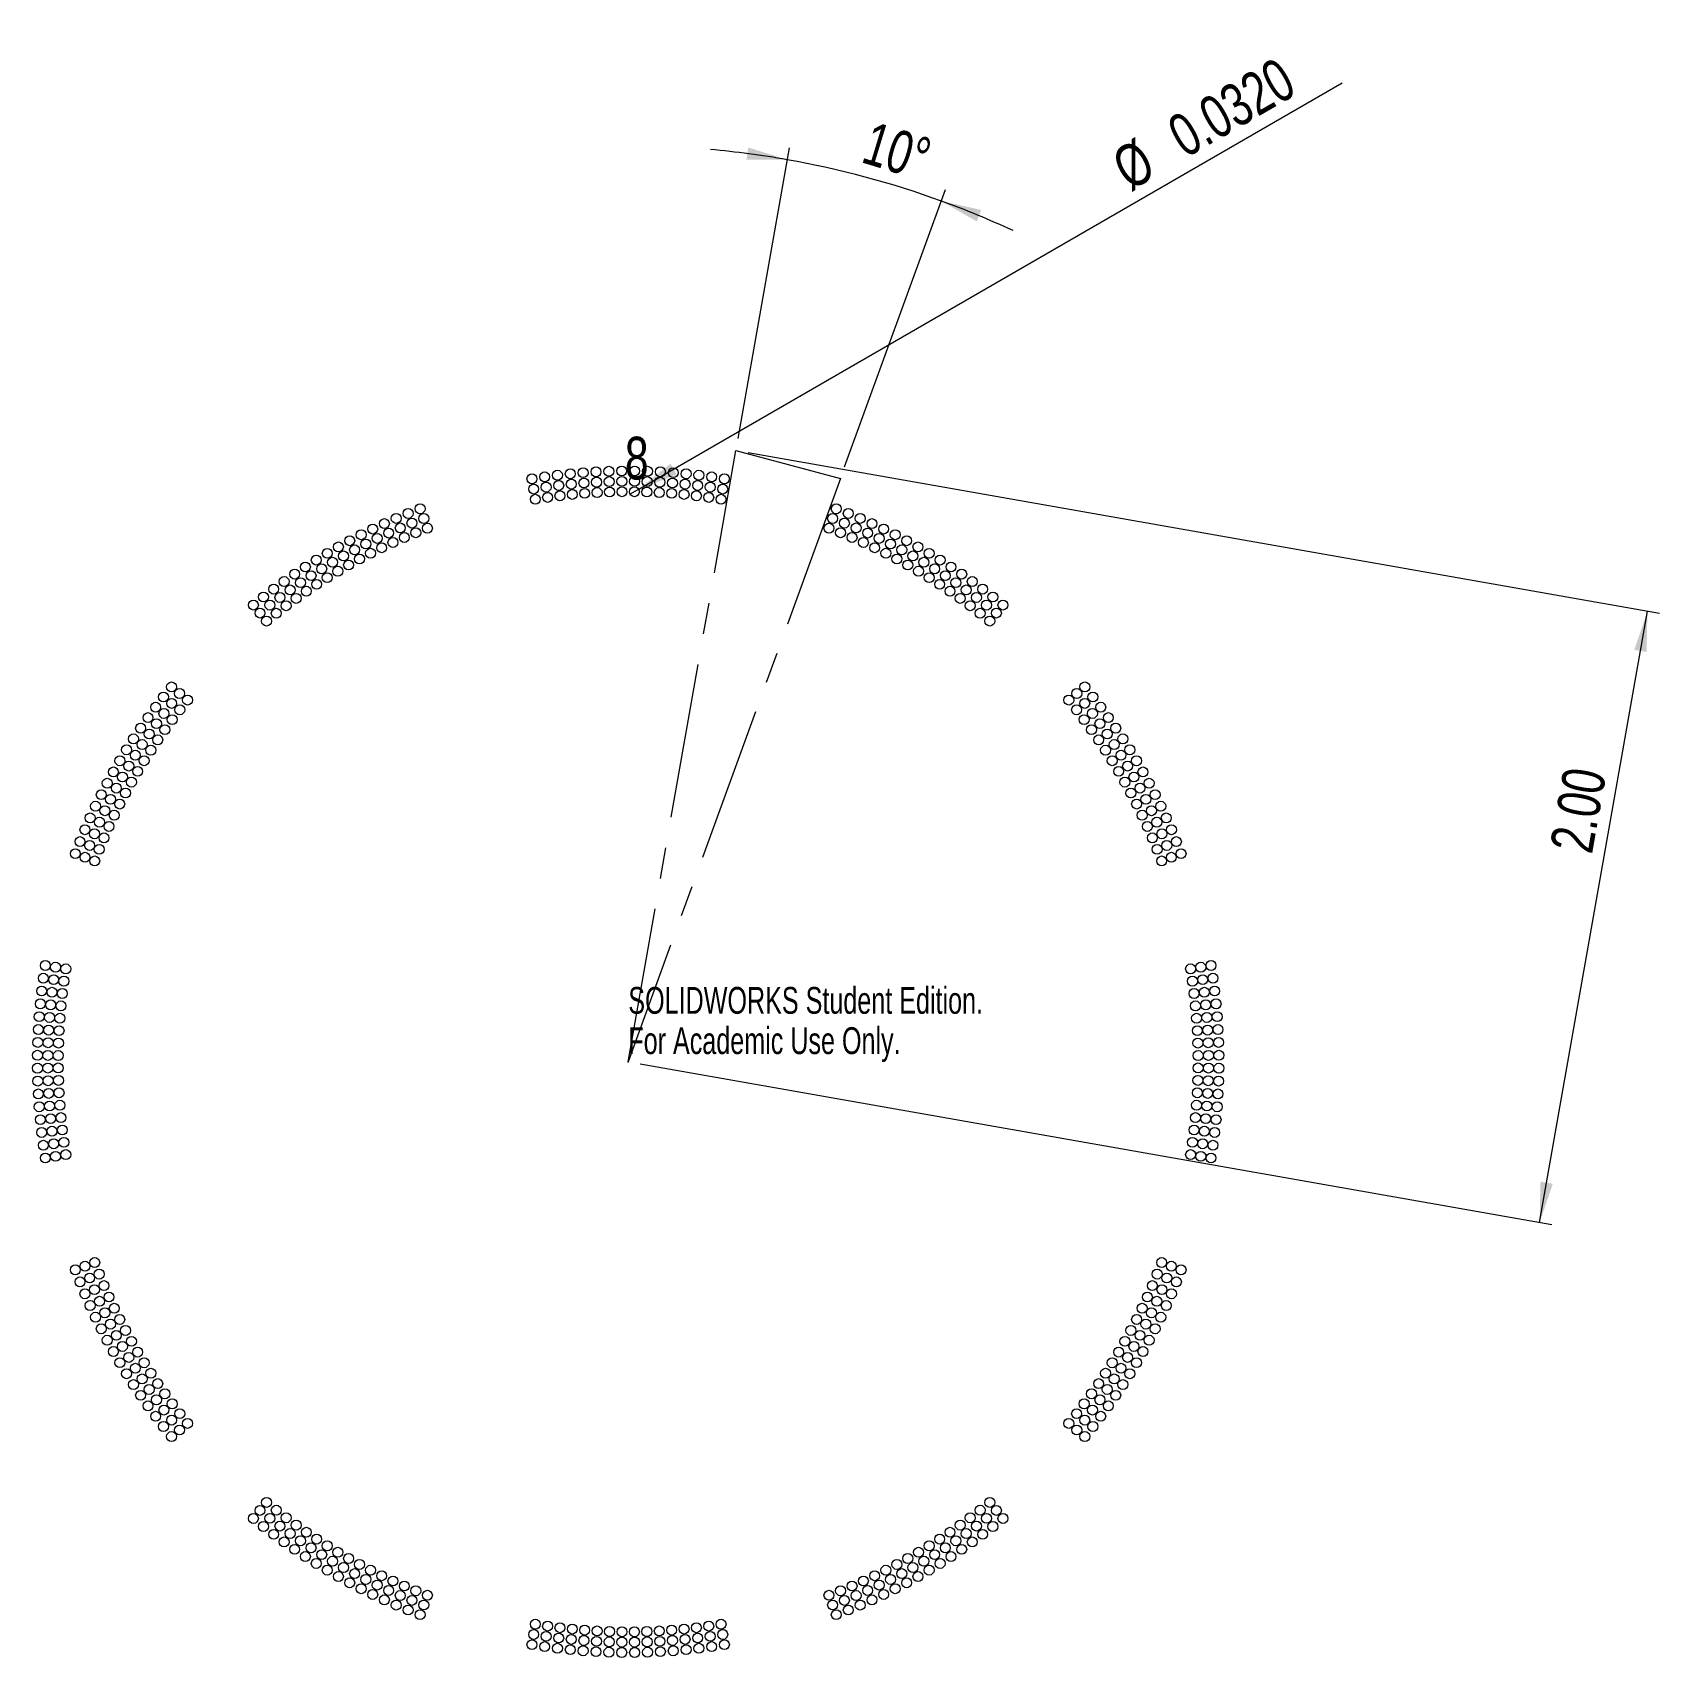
# Model space of a CAD drawing. Header units: inches. Extents: x -1.92 to 3.32, y -1.92 to 3.32.
import ezdxf

# ---------------------------------------------------------------- set-up
doc = ezdxf.new("R2010")
doc.units = ezdxf.units.IN
doc.header["$MEASUREMENT"] = 0
doc.header["$PDSIZE"] = -1
doc.linetypes.add('CENTERX2', pattern=[0.8, 0.5, -0.1, 0.1, -0.1])
doc.styles.add('SLDTEXTSTYLE0', font='TXT', dxfattribs={"width": 0.75})
doc.styles.add('SLDTEXTSTYLE1', font='TXT', dxfattribs={"width": 0.7})
doc.dimstyles.new('SLDDIMSTYLE0', dxfattribs={"dimtxt": 0.137795, "dimasz": 0.13, "dimexe": 0, "dimexo": 0.0625, "dimgap": 0.034449, "dimtad": 1, "dimdec": 4, "dimrnd": 1e-09, "dimzin": 0, "dimdsep": 46, "dimtxsty": 'SLDTEXTSTYLE0', "dimblk1": 'NONE', "dimsah": 1, "dimcen": 0, "dimadec": 0, "dimazin": 0, "dimtfac": 1, "dimtmove": 0, "dimatfit": 3, "dimldrblk": 'NONE', "dimfxl": 0, "dimfrac": 2, "dimtolj": 1, "dimtzin": 12, "dimarcsym": 0})
doc.dimstyles.new('SLDDIMSTYLE1', dxfattribs={"dimtxt": 0.137795, "dimasz": 0.13, "dimexe": 0, "dimexo": 0.0625, "dimgap": 0.034449, "dimtad": 1, "dimdec": 4, "dimzin": 12, "dimdsep": 46, "dimtxsty": 'SLDTEXTSTYLE0', "dimsah": 1, "dimcen": 0.09, "dimazin": 3, "dimtfac": 1, "dimtofl": 0, "dimtmove": 0, "dimatfit": 3, "dimfxl": 0, "dimfrac": 2, "dimtolj": 1, "dimtzin": 12, "dimarcsym": 0})
doc.dimstyles.new('SLDDIMSTYLE2', dxfattribs={"dimtxt": 0.137795, "dimasz": 0.13, "dimexe": 0, "dimexo": 0.0625, "dimgap": 0.034449, "dimtad": 1, "dimrnd": 1e-09, "dimzin": 4, "dimdsep": 46, "dimtxsty": 'SLDTEXTSTYLE0', "dimsah": 1, "dimcen": 0.09, "dimadec": 0, "dimazin": 1, "dimtfac": 1, "dimtofl": 0, "dimtmove": 0, "dimatfit": 3, "dimfxl": 0, "dimfrac": 2, "dimtolj": 1, "dimtzin": 12, "dimarcsym": 0})
doc.dimstyles.new('SLDDIMSTYLE3', dxfattribs={"dimtxt": 0.137795, "dimasz": 0.13, "dimexe": 0, "dimexo": 0.0625, "dimgap": 0.034449, "dimtad": 1, "dimrnd": 1e-09, "dimzin": 12, "dimdsep": 46, "dimtxsty": 'SLDTEXTSTYLE0', "dimblk1": 'NONE', "dimblk2": 'NONE', "dimsah": 1, "dimcen": 0.09, "dimadec": 0, "dimazin": 3, "dimtfac": 1, "dimtmove": 0, "dimatfit": 0, "dimldrblk": 'NONE', "dimfxl": 0, "dimfrac": 2, "dimtolj": 1, "dimtzin": 12, "dimarcsym": 0})

# ---------------------------------------------------------------- blocks, each defined once
blk = doc.blocks.new('_D')
at = {"color": 7, "linetype": 'Continuous', "lineweight": 0}
for q in [(2.3006, 3.1538), (0.0058, 1.8288)]:
    blk.add_line((0.0335, 1.8448), q, dxfattribs=at)
blk.add_solid([(0.0335, 1.8448), (0.1561, 1.8925), (0.1361, 1.9272)], dxfattribs=at)
at = {"color": 7, "linetype": 'Continuous', "lineweight": 0, "char_height": 0.1378, "attachment_point": 1, "rotation": 30, "style": 'SLDTEXTSTYLE0'}
for s, insert in [('0.0320', (1.7259, 3.0293)), ('%%c', (1.547, 2.9236))]:
    blk.add_mtext(s, dxfattribs=dict(at, insert=insert))
blk = doc.blocks.new('_NONE')
blk = doc.blocks.new('_D_1')
at = {"color": 7, "linetype": 'Continuous', "lineweight": 0}
for p, q in [((0.3537, 2.0086), (0.5189, 2.9452)), ((0.6971, 1.9166), (1.0223, 2.8103))]:
    blk.add_line(p, q, dxfattribs=at)
for start, end in [(80, 84.8502), (70, 80), (65.1498, 70)]:
    blk.add_arc((-0.0004, 0.0003), 2.951, start, end, dxfattribs=at)
for points in [[(0.512, 2.9064), (0.3866, 2.9459), (0.3805, 2.9064)], [(1.0089, 2.7733), (1.1228, 2.7075), (1.1373, 2.7448)]]:
    blk.add_solid(points, dxfattribs=at)
at = {"color": 7, "linetype": 'Continuous', "lineweight": 0, "insert": (0.786, 3.0316), "char_height": 0.1378, "attachment_point": 1, "rotation": 342.9203, "style": 'SLDTEXTSTYLE0'}
blk.add_mtext('10°', dxfattribs=at)
blk = doc.blocks.new('_D_2')
at = {"color": 7, "linetype": 'Continuous', "lineweight": 0}
for p, q in [((0.3857, 1.963), (3.3227, 1.4451)), ((2.9367, -0.5176), (3.284, 1.452)), ((0.0384, -0.0066), (2.9754, -0.5245))]:
    blk.add_line(p, q, dxfattribs=at)
for points in [[(3.284, 1.452), (3.2417, 1.3274), (3.2811, 1.3205)], [(2.9367, -0.5176), (2.9789, -0.3931), (2.9395, -0.3861)]]:
    blk.add_solid(points, dxfattribs=at)
at = {"color": 7, "linetype": 'Continuous', "lineweight": 0, "insert": (2.9693, 0.6902), "char_height": 0.1378, "attachment_point": 1, "rotation": 80, "style": 'SLDTEXTSTYLE0'}
blk.add_mtext('2.00', dxfattribs=at)
blk = doc.blocks.new('_D_3')
at = {"color": 7, "linetype": 'Continuous', "lineweight": 0, "insert": (-0.0113, 2.014), "char_height": 0.1378, "attachment_point": 1, "style": 'SLDTEXTSTYLE0'}
blk.add_mtext('8', dxfattribs=at)

msp = doc.modelspace()

# ---------------------------------------------------------------- linework, layer by layer
at = {"color": 7, "linetype": 'CENTERX2', "lineweight": 0}
for p, q in [((-0.00042, 0.00025), (0.34688, 1.96987)), ((0.34688, 1.96987), (0.68363, 1.87964)), ((0.68363, 1.87964), (-0.00042, 0.00025))]:
    msp.add_line(p, q, dxfattribs=at)
at = {"color": 7, "linetype": 'Continuous', "lineweight": 0}
for centre in [(-0.31053, 1.87839), (-0.26948, 1.8847), (-0.2283, 1.89011), (-0.18701, 1.89462), (-0.14564, 1.89823), (-0.10419, 1.90094), (-0.0627, 1.90274), (-0.02118, 1.90364), (0.02035, 1.90364), (0.06187, 1.90274), (0.10336, 1.90094), (0.14481, 1.89823), (0.18618, 1.89462), (0.22747, 1.89011), (0.26865, 1.8847), (0.3097, 1.87839), (-0.30509, 1.84543), (-0.26476, 1.85163), (-0.2243, 1.85695), (-0.2203, 1.82379), (-0.18374, 1.86138), (-0.18047, 1.82814), (-0.14309, 1.86493), (-0.14054, 1.83163), (-0.10237, 1.86759), (-0.10055, 1.83424), (-0.06161, 1.86936), (-0.06052, 1.83598), (-0.02081, 1.87024), (-0.02045, 1.83684), (0.01962, 1.83684), (0.01998, 1.87024), (0.05969, 1.83598), (0.06078, 1.86936), (0.09972, 1.83424), (0.10154, 1.86759), (0.13971, 1.83163), (0.14226, 1.86493), (0.17964, 1.82814), (0.18291, 1.86138), (0.21947, 1.82379), (0.22347, 1.85695), (0.26393, 1.85163), (0.30426, 1.84543), (-0.70962, 1.76676), (-0.67092, 1.78182), (-0.29965, 1.81248), (-0.26004, 1.81857), (0.25921, 1.81857), (0.29882, 1.81248), (0.67009, 1.78182), (0.70879, 1.76676), (-0.82364, 1.71656), (-0.786, 1.73412), (-0.74799, 1.75086), (-0.73487, 1.72014), (-0.69718, 1.73576), (-0.65915, 1.75056), (-0.64739, 1.7193), (0.64656, 1.7193), (0.65832, 1.75056), (0.69635, 1.73576), (0.73404, 1.72014), (0.74716, 1.75086), (0.78517, 1.73412), (0.82281, 1.71656), (-0.89772, 1.679), (-0.86088, 1.69818), (-0.84578, 1.66839), (-0.80919, 1.68645), (-0.77222, 1.7037), (-0.75843, 1.67328), (-0.72175, 1.68942), (-0.68473, 1.70477), (0.6839, 1.70477), (0.72092, 1.68942), (0.7576, 1.67328), (0.77139, 1.7037), (0.80836, 1.68645), (0.84495, 1.66839), (0.86005, 1.69818), (0.89689, 1.679), (-1.0056, 1.61671), (-0.97009, 1.63825), (-0.95308, 1.60951), (-0.93413, 1.65901), (-0.91774, 1.62991), (-0.88197, 1.64954), (-0.86623, 1.62009), (-0.83069, 1.6386), (-0.79475, 1.65633), (0.79392, 1.65633), (0.82986, 1.6386), (0.8654, 1.62009), (0.88114, 1.64954), (0.91691, 1.62991), (0.9333, 1.65901), (0.95225, 1.60951), (0.96926, 1.63825), (1.00477, 1.61671), (-1.07517, 1.57134), (-1.04063, 1.5944), (-1.02238, 1.56643), (-0.98796, 1.58835), (-0.97033, 1.55998), (-0.93606, 1.58077), (-0.90136, 1.6008), (0.90053, 1.6008), (0.93523, 1.58077), (0.9695, 1.55998), (0.98713, 1.58835), (1.02155, 1.56643), (1.0398, 1.5944), (1.07434, 1.57134), (-1.1427, 1.52297), (-1.1092, 1.54752), (-1.08974, 1.52037), (-1.05631, 1.54377), (-1.03746, 1.5162), (-1.00413, 1.53846), (1.0033, 1.53846), (1.03663, 1.5162), (1.05548, 1.54377), (1.08891, 1.52037), (1.10837, 1.54752), (1.14187, 1.52297), (-1.20805, 1.47171), (-1.17565, 1.4977), (-1.15503, 1.47142), (-1.12266, 1.49625), (-1.10261, 1.46954), (-1.07029, 1.49322), (1.06946, 1.49322), (1.10178, 1.46954), (1.12183, 1.49625), (1.1542, 1.47142), (1.17482, 1.4977), (1.20722, 1.47171), (-1.18686, 1.44589), (-1.16567, 1.42007), (-1.13441, 1.44515), (1.13358, 1.44515), (1.16484, 1.42007), (1.18603, 1.44589), (-1.47187, 1.20789), (1.47104, 1.20789), (-1.52314, 1.14253), (-1.49786, 1.17549), (-1.47159, 1.15487), (-1.44605, 1.1867), (-1.42023, 1.16551), (1.4194, 1.16551), (1.44522, 1.1867), (1.47076, 1.15487), (1.49703, 1.17549), (1.52231, 1.14253), (-1.54769, 1.10903), (-1.52054, 1.08958), (-1.49642, 1.12249), (-1.4697, 1.10245), (-1.44531, 1.13425), (1.44448, 1.13425), (1.46887, 1.10245), (1.49559, 1.12249), (1.51971, 1.08958), (1.54686, 1.10903), (-1.59457, 1.04047), (-1.5715, 1.07501), (-1.54394, 1.05615), (-1.51637, 1.03729), (-1.49339, 1.07012), (1.49256, 1.07012), (1.51554, 1.03729), (1.5431, 1.05615), (1.57067, 1.07501), (1.59374, 1.04047), (-1.61688, 1.00544), (-1.58851, 0.9878), (-1.5666, 1.02222), (-1.53863, 1.00397), (1.53779, 1.00397), (1.56577, 1.02222), (1.58768, 0.9878), (1.61605, 1.00544), (-1.65918, 0.93396), (-1.63841, 0.96993), (-1.60967, 0.95291), (-1.58093, 0.9359), (-1.56015, 0.97016), (1.55932, 0.97016), (1.5801, 0.9359), (1.60884, 0.95291), (1.63758, 0.96993), (1.65835, 0.93396), (-1.67916, 0.89755), (-1.64971, 0.88181), (-1.63007, 0.91758), (-1.60097, 0.90119), (1.60014, 0.90119), (1.62924, 0.91758), (1.64888, 0.88181), (1.67833, 0.89755), (-1.71673, 0.82347), (-1.69835, 0.86072), (-1.66856, 0.84562), (-1.63876, 0.83052), (-1.62025, 0.86606), (1.61942, 0.86606), (1.63793, 0.83052), (1.66773, 0.84562), (1.69752, 0.86072), (1.7159, 0.82347), (-1.73429, 0.78584), (-1.70386, 0.77205), (-1.68661, 0.80903), (-1.6565, 0.79458), (1.65567, 0.79458), (1.68578, 0.80903), (1.70303, 0.77205), (1.73346, 0.78584), (-1.75102, 0.74782), (-1.72031, 0.73471), (-1.68959, 0.72159), (-1.67344, 0.75827), (1.67261, 0.75827), (1.68876, 0.72159), (1.71948, 0.73471), (1.75019, 0.74782), (-1.78199, 0.67075), (-1.76692, 0.70946), (-1.73593, 0.69701), (-1.70493, 0.68457), (1.7041, 0.68457), (1.7351, 0.69701), (1.76609, 0.70946), (1.78116, 0.67075), (-1.75073, 0.65899), (-1.71947, 0.64722), (1.71864, 0.64722), (1.7499, 0.65899), (-1.87855, 0.31036), (-1.8456, 0.30492), (-1.81264, 0.29948), (1.81181, 0.29948), (1.84477, 0.30492), (1.87772, 0.31036), (-1.88486, 0.26931), (-1.8518, 0.26459), (-1.81873, 0.25987), (1.8179, 0.25987), (1.85097, 0.26459), (1.88403, 0.26931), (-1.89027, 0.22814), (-1.85711, 0.22414), (-1.82395, 0.22014), (1.82312, 0.22014), (1.85628, 0.22414), (1.88944, 0.22814), (-1.8984, 0.14547), (-1.89478, 0.18685), (-1.86509, 0.14293), (-1.86155, 0.18358), (-1.82831, 0.1803), (1.82748, 0.1803), (1.86072, 0.18358), (1.86426, 0.14293), (1.89395, 0.18685), (1.89756, 0.14547), (-1.9011, 0.10403), (-1.86775, 0.10221), (-1.8344, 0.10039), (-1.83179, 0.14038), (1.83096, 0.14038), (1.83357, 0.10039), (1.86692, 0.10221), (1.90027, 0.10403), (-1.9029, 0.06254), (-1.86952, 0.06144), (-1.83614, 0.06035), (1.83531, 0.06035), (1.86869, 0.06144), (1.90207, 0.06254), (-1.9038, 0.02101), (-1.8704, 0.02065), (-1.83701, 0.02029), (1.83618, 0.02029), (1.86957, 0.02065), (1.90297, 0.02101), (-1.9038, -0.02051), (-1.9029, -0.06204), (-1.8704, -0.02015), (-1.86952, -0.06094), (-1.83701, -0.01978), (-1.83614, -0.05985), (1.83531, -0.05985), (1.83618, -0.01978), (1.86869, -0.06094), (1.86957, -0.02015), (1.90207, -0.06204), (1.90297, -0.02051), (-1.9011, -0.10353), (-1.86775, -0.10171), (-1.8344, -0.09989), (1.83357, -0.09989), (1.86692, -0.10171), (1.90027, -0.10353), (-1.8984, -0.14497), (-1.86509, -0.14243), (-1.83179, -0.13988), (1.83096, -0.13988), (1.86426, -0.14243), (1.89756, -0.14497), (-1.89478, -0.18635), (-1.86155, -0.18307), (-1.85711, -0.22364), (-1.82831, -0.1798), (-1.82395, -0.21964), (1.82312, -0.21964), (1.82748, -0.1798), (1.85628, -0.22364), (1.86072, -0.18307), (1.89395, -0.18635), (-1.89027, -0.22764), (-1.88486, -0.26881), (-1.8518, -0.26409), (-1.81873, -0.25937), (1.8179, -0.25937), (1.85097, -0.26409), (1.88403, -0.26881), (1.88944, -0.22764), (-1.87855, -0.30986), (-1.8456, -0.30442), (-1.81264, -0.29898), (1.81181, -0.29898), (1.84477, -0.30442), (1.87772, -0.30986), (-1.78199, -0.67025), (-1.75073, -0.65849), (-1.73593, -0.69651), (-1.71947, -0.64672), (-1.70493, -0.68407), (1.7041, -0.68407), (1.71864, -0.64672), (1.7351, -0.69651), (1.7499, -0.65849), (1.78116, -0.67025), (-1.76692, -0.70896), (-1.75102, -0.74732), (-1.72031, -0.73421), (-1.68959, -0.72109), (1.68876, -0.72109), (1.71948, -0.73421), (1.75019, -0.74732), (1.76609, -0.70896), (-1.73429, -0.78533), (-1.70386, -0.77155), (-1.67344, -0.75777), (-1.6565, -0.79408), (1.65567, -0.79408), (1.67261, -0.75777), (1.70303, -0.77155), (1.73346, -0.78533), (-1.71673, -0.82297), (-1.68661, -0.80853), (-1.66856, -0.84512), (-1.63876, -0.83002), (1.63793, -0.83002), (1.66773, -0.84512), (1.68578, -0.80853), (1.7159, -0.82297), (-1.69835, -0.86022), (-1.67916, -0.89705), (-1.64971, -0.88131), (-1.62025, -0.86556), (-1.60097, -0.90069), (1.60014, -0.90069), (1.61942, -0.86556), (1.64888, -0.88131), (1.67833, -0.89705), (1.69752, -0.86022), (-1.65918, -0.93346), (-1.63007, -0.91708), (-1.60967, -0.95241), (-1.58093, -0.9354), (1.5801, -0.9354), (1.60884, -0.95241), (1.62924, -0.91708), (1.65835, -0.93346), (-1.63841, -0.96942), (-1.61688, -1.00494), (-1.58851, -0.9873), (-1.56015, -0.96966), (-1.53863, -1.00347), (1.53779, -1.00347), (1.55932, -0.96966), (1.58768, -0.9873), (1.61605, -1.00494), (1.63758, -0.96942), (-1.59457, -1.03997), (-1.5666, -1.02172), (-1.54394, -1.05565), (-1.51637, -1.03679), (1.51554, -1.03679), (1.5431, -1.05565), (1.56577, -1.02172), (1.59374, -1.03997), (-1.5715, -1.07451), (-1.54769, -1.10853), (-1.52054, -1.08908), (-1.49339, -1.06962), (-1.4697, -1.10195), (1.46887, -1.10195), (1.49256, -1.06962), (1.51971, -1.08908), (1.54686, -1.10853), (1.57067, -1.07451), (-1.52314, -1.14203), (-1.49642, -1.12199), (-1.47159, -1.15437), (-1.44531, -1.13375), (-1.42023, -1.16501), (1.4194, -1.16501), (1.44448, -1.13375), (1.47076, -1.15437), (1.49559, -1.12199), (1.52231, -1.14203), (-1.49786, -1.17499), (-1.47187, -1.20738), (-1.44605, -1.1862), (1.44522, -1.1862), (1.47104, -1.20738), (1.49703, -1.17499), (-1.16567, -1.41957), (1.16484, -1.41957), (-1.20805, -1.47121), (-1.18686, -1.44539), (-1.15503, -1.47092), (-1.13441, -1.44465), (-1.10261, -1.46903), (1.10178, -1.46903), (1.13358, -1.44465), (1.1542, -1.47092), (1.18603, -1.44539), (1.20722, -1.47121), (-1.17565, -1.49719), (-1.1427, -1.52247), (-1.12266, -1.49575), (-1.08974, -1.51987), (-1.07029, -1.49272), (-1.03746, -1.5157), (1.03663, -1.5157), (1.06946, -1.49272), (1.08891, -1.51987), (1.12183, -1.49575), (1.14187, -1.52247), (1.17482, -1.49719), (-1.1092, -1.54702), (-1.07517, -1.57084), (-1.05631, -1.54327), (-1.02238, -1.56593), (-1.00413, -1.53796), (-0.98796, -1.58785), (-0.97033, -1.55948), (-0.93606, -1.58027), (0.93523, -1.58027), (0.9695, -1.55948), (0.98713, -1.58785), (1.0033, -1.53796), (1.02155, -1.56593), (1.05548, -1.54327), (1.07434, -1.57084), (1.10837, -1.54702), (-1.04063, -1.5939), (-1.0056, -1.61621), (-0.97009, -1.63775), (-0.95308, -1.60901), (-0.91774, -1.62941), (-0.90136, -1.6003), (-0.86623, -1.61959), (-0.83069, -1.6381), (0.82986, -1.6381), (0.8654, -1.61959), (0.90053, -1.6003), (0.91691, -1.62941), (0.95225, -1.60901), (0.96926, -1.63775), (1.00477, -1.61621), (1.0398, -1.5939), (-0.93413, -1.65851), (-0.89772, -1.6785), (-0.88197, -1.64904), (-0.84578, -1.66789), (-0.80919, -1.68595), (-0.79475, -1.65583), (-0.75843, -1.67278), (-0.72175, -1.68892), (0.72092, -1.68892), (0.7576, -1.67278), (0.79392, -1.65583), (0.80836, -1.68595), (0.84495, -1.66789), (0.88114, -1.64904), (0.89689, -1.6785), (0.9333, -1.65851), (-0.86088, -1.69768), (-0.82364, -1.71606), (-0.786, -1.73362), (-0.77222, -1.7032), (-0.73487, -1.71964), (-0.69718, -1.73526), (-0.68473, -1.70427), (-0.64739, -1.7188), (0.64656, -1.7188), (0.6839, -1.70427), (0.69635, -1.73526), (0.73404, -1.71964), (0.77139, -1.7032), (0.78517, -1.73362), (0.82281, -1.71606), (0.86005, -1.69768), (-0.74799, -1.75036), (-0.70962, -1.76626), (-0.67092, -1.78132), (-0.65915, -1.75006), (0.65832, -1.75006), (0.67009, -1.78132), (0.70879, -1.76626), (0.74716, -1.75036), (-0.30509, -1.84493), (-0.29965, -1.81198), (-0.26004, -1.81807), (-0.2203, -1.82329), (-0.18047, -1.82764), (-0.14054, -1.83112), (-0.10055, -1.83374), (-0.06052, -1.83548), (-0.02045, -1.83634), (0.01962, -1.83634), (0.05969, -1.83548), (0.09972, -1.83374), (0.13971, -1.83112), (0.17964, -1.82764), (0.21947, -1.82329), (0.25921, -1.81807), (0.29882, -1.81198), (0.30426, -1.84493), (-0.31053, -1.87789), (-0.26948, -1.88419), (-0.26476, -1.85113), (-0.2283, -1.88961), (-0.2243, -1.85645), (-0.18701, -1.89412), (-0.18374, -1.86088), (-0.14564, -1.89773), (-0.14309, -1.86443), (-0.10419, -1.90044), (-0.10237, -1.86709), (-0.0627, -1.90224), (-0.06161, -1.86886), (-0.02118, -1.90314), (-0.02081, -1.86974), (0.01998, -1.86974), (0.02035, -1.90314), (0.06078, -1.86886), (0.06187, -1.90224), (0.10154, -1.86709), (0.10336, -1.90044), (0.14226, -1.86443), (0.14481, -1.89773), (0.18291, -1.86088), (0.18618, -1.89412), (0.22347, -1.85645), (0.22747, -1.88961), (0.26393, -1.85113), (0.26865, -1.88419), (0.3097, -1.87789)]:
    msp.add_circle(centre, 0.016, dxfattribs=at)
for p in [(-0.00042, 0.00025), (-0.00042, 0.00025), (-0.00042, 0.00025), (-0.00042, 0.00025), (0, 0)]:
    msp.add_point(p, dxfattribs=at)

# ---------------------------------------------------------------- texts
at = {"color": 7, "linetype": 'Continuous', "char_height": 0.0865, "attachment_point": 1, "style": 'SLDTEXTSTYLE1'}
for s, insert in [('SOLIDWORKS Student Edition.', (0, 0.24125)), ('For Academic Use Only.', (0, 0.1115))]:
    msp.add_mtext(s, dxfattribs=dict(at, insert=insert))

# ---------------------------------------------------------------- dimensions: what is measured, and where the dimension line sits
at = {"color": 7, "linetype": 'Continuous', "lineweight": 0}
dim = msp.add_diameter_dim_2p(p1=(0.00576, 1.82884), p2=(0.03348, 1.84484), dimstyle='SLDDIMSTYLE0', dxfattribs=at)
dim.commit()
dim.dimension.update_dxf_attribs({"geometry": '_D', "text_midpoint": (1.97052, 2.96319), "dimtype": 163})
dim = msp.add_angular_dim_2l(base=(0.76336, 2.85069), line1=((0.68363, 1.87964), (-0.00042, 0.00025)), line2=((-0.00042, 0.00025), (0.34688, 1.96987)), dimstyle='SLDDIMSTYLE1', dxfattribs=at)
dim.commit()
dim.dimension.update_dxf_attribs({"geometry": '_D_1', "text_midpoint": (0.8663, 2.8211), "dimtype": 162})
for base, p1, p2, angle, dimstyle, picture, middle in [((0.03965, 1.83598), (0.01962, 1.83684), (0.05969, 1.83598), 90, 'SLDDIMSTYLE3', '_D_3', (0.03965, 1.83641)), ((3.28395, 1.45198), (-0.00042, 0.00025), (0.34688, 1.96987), 80, 'SLDDIMSTYLE2', '_D_2', (3.17514, 0.83486))]:
    dim = msp.add_linear_dim(base=base, p1=p1, p2=p2, angle=angle, dimstyle=dimstyle, dxfattribs=at)
    dim.commit()
    dim.dimension.update_dxf_attribs({"geometry": picture, "text_midpoint": middle, "dimtype": 160})

doc.saveas('drawing.dxf')
